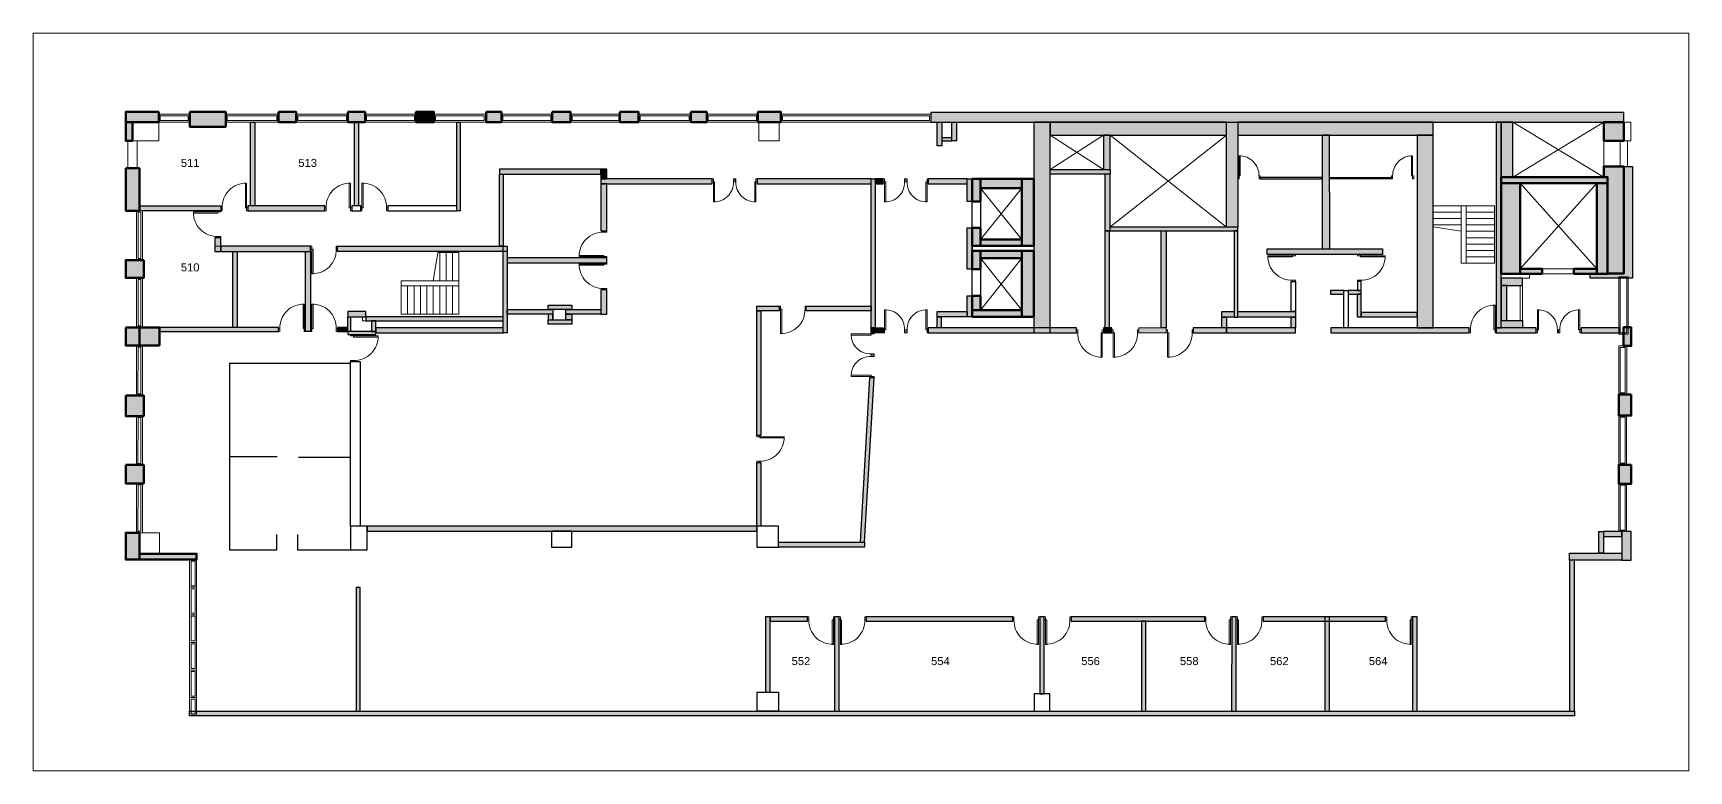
# Model space of a CAD drawing. Header units: millimetres. Extents: x 828494 to 5219521, y -272453 to 431064.
# Drawn here: x 2578504 to 2633695, y 48938 to 73535 of the extents above; entities that cross this region are included whole.
import ezdxf

# ---------------------------------------------------------------- set-up
doc = ezdxf.new("R2010")
doc.units = ezdxf.units.MM
doc.header["$LTSCALE"] = 5
doc.header["$MEASUREMENT"] = 0
doc.linetypes.add('1', pattern=[0])
for name, color, linetype, lineweight in [('Column-Mobius', 1, 'Continuous', 35), ('Elevation dark-Mobius', 40, 'Continuous', 18), ('Off-Mobius', 131, 'Continuous', 9), ('Sheet anno-Mobius', 7, '1', 13), ('Wall 150-Mobius', 50, 'Continuous', 30)]:
    doc.layers.add(name, color=color, linetype=linetype, lineweight=lineweight)
doc.styles.add('mobius1', font='arial.ttf')

# ---------------------------------------------------------------- blocks, each defined once
blk = doc.blocks.new('*U73')
for points in [[(-900, 100), (-858, 100), (-858, 0), (-900, 0)], [(0, 100), (-42, 100), (-42, 0), (0, 0)], [(-42, 0), (-42, -816), (-82, -816), (-82, 0)]]:
    blk.add_lwpolyline(points, close=True)
blk.add_arc((-65, -23), 793, 178.3123, 271.6877)
blk = doc.blocks.new('*U74')
for points in [[(0, 100), (42, 100), (42, 0), (0, 0)], [(900, 100), (858, 100), (858, 0), (900, 0)], [(42, 0), (42, -816), (82, -816), (82, 0)]]:
    blk.add_lwpolyline(points, close=True)
blk.add_arc((65, -23), 793, 268.3123, 1.6877)
blk = doc.blocks.new('*U77')
for points in [[(42, 0), (42, 816), (82, 816), (82, 0)], [(0, -100), (42, -100), (42, 0), (0, 0)], [(900, -100), (858, -100), (858, 0), (900, 0)]]:
    blk.add_lwpolyline(points, close=True)
blk.add_arc((65, 23), 793, 358.3123, 91.6877)
blk = doc.blocks.new('*U78')
for points in [[(-750, 100), (-708, 100), (-708, 0), (-750, 0)], [(0, 100), (-42, 100), (-42, 0), (0, 0)], [(-42, 0), (-42, -666), (-82, -666), (-82, 0)]]:
    blk.add_lwpolyline(points, close=True)
blk.add_arc((-61, -19), 647, 178.3123, 271.6877)
blk = doc.blocks.new('*U79')
for points in [[(-42, 0), (-42, 816), (-82, 816), (-82, 0)], [(-900, -100), (-858, -100), (-858, 0), (-900, 0)], [(0, -100), (-42, -100), (-42, 0), (0, 0)]]:
    blk.add_lwpolyline(points, close=True)
blk.add_arc((-65, 23), 793, 88.3123, 181.6877)
blk = doc.blocks.new('*U80')
for points in [[(42, 0), (42, 816), (82, 816), (82, 0)], [(0, -100), (42, -100), (42, 0), (0, 0)], [(900, -100), (858, -100), (858, 0), (900, 0)]]:
    blk.add_lwpolyline(points, close=True)
blk.add_arc((65, 23), 793, 358.3123, 91.6877)
blk = doc.blocks.new('*U81')
for points in [[(0, 100), (42, 100), (42, 0), (0, 0)], [(900, 100), (858, 100), (858, 0), (900, 0)], [(42, 0), (42, -816), (82, -816), (82, 0)]]:
    blk.add_lwpolyline(points, close=True)
blk.add_arc((65, -23), 793, 268.3123, 1.6877)
blk = doc.blocks.new('*U82')
for points in [[(-900, 100), (-858, 100), (-858, 0), (-900, 0)], [(0, 100), (-42, 100), (-42, 0), (0, 0)], [(-42, 0), (-42, -816), (-82, -816), (-82, 0)]]:
    blk.add_lwpolyline(points, close=True)
blk.add_arc((-65, -23), 793, 178.3123, 271.6877)
blk = doc.blocks.new('*U83')
for points in [[(-42, 0), (-42, 666), (-82, 666), (-82, 0)], [(-750, -100), (-708, -100), (-708, 0), (-750, 0)], [(0, -100), (-42, -100), (-42, 0), (0, 0)]]:
    blk.add_lwpolyline(points, close=True)
blk.add_arc((-61, 19), 647, 88.3123, 181.6877)
blk = doc.blocks.new('*U75')
for points in [[(-42, 0), (-42, 816), (-82, 816), (-82, 0)], [(-900, -100), (-858, -100), (-858, 0), (-900, 0)], [(0, -100), (-42, -100), (-42, 0), (0, 0)]]:
    blk.add_lwpolyline(points, close=True)
blk.add_arc((-65, 23), 793, 88.3123, 181.6877)
blk = doc.blocks.new('*U84')
for points in [[(-750, 100), (-708, 100), (-708, 0), (-750, 0)], [(0, 100), (-42, 100), (-42, 0), (0, 0)], [(-42, 0), (-42, -666), (-82, -666), (-82, 0)]]:
    blk.add_lwpolyline(points, close=True)
blk.add_arc((-61, -19), 647, 178.3123, 271.6877)

msp = doc.modelspace()

# ---------------------------------------------------------------- hatches: boundary and pattern name
at = {"layer": 'Sheet anno-Mobius', "true_color": 0x000000}
h = msp.add_hatch(color=18, dxfattribs=at)
h.dxf.hatch_style = 1
h.paths.add_polyline_path([(2582689.3, 70909.4), (2581592.1, 70909.4), (2581592.1, 70566.8), (2582689.3, 70566.8)])
h.paths.add_polyline_path([(2581821.3, 70566.8), (2581592.1, 70566.8), (2581592.1, 69944.7), (2581821.3, 69944.7)])
h.paths.add_polyline_path([(2583723.8, 70909.4), (2584927.5, 70909.4), (2584927.5, 70412.6), (2583723.8, 70412.6)])
h.paths.add_polyline_path([(2586681.7, 70909.4), (2587275, 70909.4), (2587275, 70566.8), (2586681.7, 70566.8)])
h.paths.add_polyline_path([(2588999.6, 70909.4), (2589567.4, 70909.4), (2589567.4, 70566.8), (2588999.6, 70566.8)])
h.paths.add_polyline_path([(2591263.7, 70909.4), (2591862, 70909.4), (2591862, 70566.8), (2591263.7, 70566.8)], flags=17)
h.paths.add_polyline_path([(2591263.7, 70909.4), (2591862, 70909.4), (2591862, 70566.8), (2591263.7, 70566.8)], flags=17)
h.paths.add_polyline_path([(2593601.6, 70909.4), (2594116.4, 70909.4), (2594116.4, 70566.8), (2593601.6, 70566.8)])
h.paths.add_polyline_path([(2595803.3, 70909.4), (2596417.6, 70909.4), (2596417.6, 70566.8), (2595803.3, 70566.8)])
h.paths.add_polyline_path([(2598064.4, 70909.4), (2598683.7, 70909.4), (2598683.7, 70566.8), (2598064.4, 70566.8)])
h.paths.add_polyline_path([(2600424.5, 70909.4), (2600959.6, 70909.4), (2600959.6, 70566.8), (2600424.5, 70566.8)])
h.paths.add_polyline_path([(2602661.8, 70909.4), (2603428.8, 70909.4), (2603428.8, 70566.8), (2602661.8, 70566.8)])
h.paths.add_polyline_path([(2610080, 68363), (2611463, 68363), (2611463, 68672.5), (2610080, 68672.5)])
h.paths.add_polyline_path([(2609802, 67917.5), (2610080, 67917.5), (2610080, 68672.5), (2609802, 68672.5)])
h.paths.add_polyline_path([(2611865.5, 68672.5), (2611463, 68672.5), (2611463, 66439.2), (2611865.5, 66439.2)])
h.paths.add_polyline_path([(2611463, 66439.2), (2610080, 66439.2), (2610080, 66656), (2611463, 66656)])
h.paths.add_polyline_path([(2609802, 66439.2), (2610080, 66439.2), (2610080, 67045.5), (2609802, 67045.5)])
h.paths.add_polyline_path([(2610080, 66036), (2611463, 66036), (2611463, 66273.2), (2610080, 66273.2)])
h.paths.add_polyline_path([(2609802, 65667), (2610080, 65667), (2610080, 66273.2), (2609802, 66273.2)])
h.paths.add_polyline_path([(2611865.5, 66273.2), (2611463, 66273.2), (2611463, 64076), (2611865.5, 64076)])
h.paths.add_polyline_path([(2611463, 64076), (2609802, 64076), (2609802, 64292.8), (2611463, 64292.8)])
h.paths.add_polyline_path([(2609802, 64292.8), (2610080, 64292.8), (2610080, 64780), (2609802, 64780)])
h.paths.add_polyline_path([(2630982.5, 68734.5), (2627439.5, 68734.5), (2627439.5, 68535.5), (2630982.5, 68535.5)])
h.paths.add_polyline_path([(2628076, 68535.5), (2627439.5, 68535.5), (2627439.5, 65514.5), (2628076, 65514.5)])
h.paths.add_polyline_path([(2630982.5, 68535.5), (2630626, 68535.5), (2630626, 65514.5), (2630982.5, 65514.5)])
h.paths.add_polyline_path([(2628809, 65514.5), (2628076, 65514.5), (2628076, 65680), (2628809, 65680)])
h.paths.add_polyline_path([(2630626, 65514.5), (2629856.8, 65514.5), (2629856.8, 65680), (2630626, 65680)])
h.paths.add_polyline_path([(2631527.1, 70566.8), (2630858, 70566.8), (2630858, 69948.5), (2631527.1, 69948.5)])
h.paths.add_polyline_path([(2631775.5, 63727.5), (2631521, 63727.5), (2631521, 63108.5), (2631775.5, 63108.5)])
h.paths.add_polyline_path([(2631775.5, 61489), (2631357.5, 61489), (2631357.5, 60784.5), (2631775.5, 60784.5)])
h.paths.add_polyline_path([(2631775.5, 59146.5), (2631357.5, 59146.5), (2631357.5, 58509.5), (2631775.5, 58509.5)])
edge = h.paths.add_edge_path()
edge.add_line((2631410, 69092.5), (2630858, 69092.5))
edge.add_line((2630858, 69092.5), (2630858, 68734.5))
edge.add_line((2630858, 68734.5), (2630982.5, 68734.5))
edge.add_line((2630982.5, 68734.5), (2630982.5, 65525))
edge.add_line((2630982.5, 65525), (2631528, 65525))
edge.add_line((2631528, 65525), (2631528, 69092.5))
edge.add_line((2631528, 69092.5), (2630866.5, 69092.5))
h = msp.add_hatch(color=18, dxfattribs=at)
h.dxf.hatch_style = 1
h.paths.add_polyline_path([(2585893, 70566.8), (2585754.5, 70566.8), (2585754.5, 67772), (2585893, 67772)])
h.paths.add_polyline_path([(2584762.5, 67713.5), (2584762.5, 67772), (2582046.3, 67772), (2582046.3, 67613.5), (2582146, 67613.5), (2584762.5, 67613.5)])
h.paths.add_polyline_path([(2588225.6, 67772), (2585662.5, 67772), (2585662.5, 67613.5), (2588225.6, 67613.5)])
h.paths.add_polyline_path([(2589352.8, 70566.8), (2589214.3, 70566.8), (2589214.3, 67772), (2589352.8, 67772)])
h.paths.add_polyline_path([(2592736, 70566.8), (2592631, 70566.8), (2592631, 67613.5), (2592736, 67613.5)])
h.paths.add_polyline_path([(2608431, 70566.8), (2631527.1, 70566.8), (2631527.1, 70889.4), (2608431, 70889.4)])
h.paths.add_polyline_path([(2608789, 69779.5), (2608635.5, 69779.5), (2608635.5, 70566.8), (2608789, 70566.8)])
h.paths.add_polyline_path([(2609286, 69939), (2609132.5, 69939), (2609132.5, 70566.8), (2609286, 70566.8)])
h.paths.add_polyline_path([(2608789, 69939), (2609132.5, 69939), (2609132.5, 70043.5), (2608789, 70043.5)])
h.paths.add_polyline_path([(2609802, 67917.5), (2610080, 67917.5), (2610080, 68672.5), (2609802, 68672.5)])
h.paths.add_polyline_path([(2609636, 68672.5), (2609802, 68672.5), (2609802, 67917.5), (2609636, 67917.5)])
h.paths.add_polyline_path([(2608343.5, 68510), (2609636, 68510), (2609636, 68672.5), (2608343.5, 68672.5)])
h.paths.add_polyline_path([(2609636, 67045.5), (2609802, 67045.5), (2609802, 65667), (2609636, 65667)])
h.paths.add_polyline_path([(2608635.5, 64254.5), (2609636, 64254.5), (2609636, 64076), (2608635.5, 64076)])
h.paths.add_polyline_path([(2609636, 64780), (2609802, 64780), (2609802, 64076), (2609636, 64076)])
h.paths.add_polyline_path([(2608343.5, 63547), (2613281.5, 63547), (2613281.5, 63710), (2608343.5, 63710)])
h.paths.add_polyline_path([(2608635.5, 64076), (2608774, 64076), (2608774, 63710), (2608635.5, 63710)])
h.paths.add_polyline_path([(2606575, 63710), (2606436.5, 63710), (2606436.5, 68672.5), (2606575, 68672.5)])
h.paths.add_polyline_path([(2588652, 66430.5), (2594308.5, 66430.5), (2594308.5, 66258.6), (2588652, 66258.6)])
h.paths.add_polyline_path([(2594308.5, 63547), (2594167.5, 63547), (2594167.5, 66258.6), (2594308.5, 66258.6)])
h.paths.add_polyline_path([(2589592, 63942), (2594167.5, 63942), (2594167.5, 64075.5), (2589592, 64075.5)])
h.paths.add_polyline_path([(2589922.5, 63942), (2589785, 63942), (2589785, 63583), (2589922.5, 63583)])
h.paths.add_polyline_path([(2589592, 64252), (2588993.5, 64252), (2588993.5, 64075.5), (2589592, 64075.5)])
h.paths.add_polyline_path([(2588993.5, 64075.5), (2589086.5, 64075.5), (2589086.5, 63583), (2588993.5, 63583)])
h.paths.add_polyline_path([(2588993.5, 63481.5), (2589922.5, 63481.5), (2589922.5, 63583), (2588993.5, 63583)])
h = msp.add_hatch(color=18, dxfattribs=at)
h.dxf.hatch_style = 1
h.paths.add_polyline_path([(2591263.7, 70909.4), (2591862, 70909.4), (2591862, 70566.8), (2591263.7, 70566.8)])
h = msp.add_hatch(color=18, dxfattribs=at)
h.dxf.hatch_style = 1
h.paths.add_polyline_path([(2612409.5, 70566.8), (2611865.5, 70566.8), (2611865.5, 63547), (2612409.5, 63547)])
h = msp.add_hatch(color=18, dxfattribs=at)
h.dxf.hatch_style = 1
h.paths.add_polyline_path([(2614384.5, 66941), (2614232, 66941), (2614232, 63710), (2614384.5, 63710)])
h.paths.add_polyline_path([(2614232, 66941), (2614405, 66941), (2614405, 68833), (2614232, 68833)])
h.paths.add_polyline_path([(2612409.5, 68987.5), (2614405, 68987.5), (2614405, 68833), (2612409.5, 68833)])
h.paths.add_polyline_path([(2614181.5, 68987.5), (2614405, 68987.5), (2614405, 70136.5), (2614181.5, 70136.5)])
h.paths.add_polyline_path([(2616277, 63710), (2616099.5, 63710), (2616099.5, 66941), (2616277, 66941)])
h.paths.add_polyline_path([(2615363, 63547), (2616277, 63547), (2616277, 63710), (2615363, 63710)])
h.paths.add_polyline_path([(2617177, 63547), (2618283, 63547), (2618283, 63710), (2617177, 63710)])
h.paths.add_polyline_path([(2618283, 63547), (2620579.5, 63547), (2620579.5, 63710), (2618283, 63710)])
h.paths.add_polyline_path([(2618658, 64257), (2620579.5, 64257), (2620579.5, 64068), (2618658, 64068)])
h.paths.add_polyline_path([(2618283, 63710), (2618123.5, 63710), (2618123.5, 64068), (2618283, 64068)])
h.paths.add_polyline_path([(2618123.5, 64257), (2618540.5, 64257), (2618540.5, 64068), (2618123.5, 64068)])
h.paths.add_polyline_path([(2618658, 66941), (2618540.5, 66941), (2618540.5, 64068), (2618658, 64068)])
h.paths.add_polyline_path([(2620579.5, 63710), (2620437.5, 63710), (2620437.5, 64068), (2620579.5, 64068)])
h.paths.add_polyline_path([(2621753, 64836), (2622189.5, 64836), (2622189.5, 64956), (2621753, 64956)])
h.paths.add_polyline_path([(2622338, 64836), (2622774.5, 64836), (2622774.5, 64956), (2622338, 64956)])
h.paths.add_polyline_path([(2622774.5, 64077.5), (2624635, 64077.5), (2624635, 64223), (2622774.5, 64223)])
h.paths.add_polyline_path([(2622643, 64077.5), (2622774.5, 64077.5), (2622774.5, 64836), (2622643, 64836)])
h.paths.add_polyline_path([(2621761, 63547), (2626375.5, 63547), (2626375.5, 63710), (2621761, 63710)])
h.paths.add_polyline_path([(2630102.5, 63547), (2631408, 63547), (2631408, 63710), (2630102.5, 63710)])
h.paths.add_polyline_path([(2631528, 69092.5), (2631817, 69092.5), (2631817, 65363.5), (2630407, 65363.5), (2630407, 65514.5), (2631528, 65525)])
h.paths.add_polyline_path([(2621474.5, 66342), (2621726, 66342), (2621719.2, 70136.5), (2621467.8, 70136.5)])
h.paths.add_polyline_path([(2619640, 66342), (2623487.5, 66342), (2623487.5, 66153), (2619640, 66153)])
h.paths.add_polyline_path([(2618658, 70136.5), (2625167, 70136.5), (2625167, 70566.8), (2618658, 70566.8)])
h.paths.add_polyline_path([(2625167, 70136.5), (2624635, 70136.5), (2624635, 63710), (2625167, 63710)])
h.paths.add_polyline_path([(2627828.5, 70566.8), (2627439.5, 70566.8), (2627439.5, 68734.5), (2627828.5, 68734.5)])
h.paths.add_polyline_path([(2627630.5, 65117), (2627439.5, 65117), (2627439.5, 63958), (2627630.5, 63958)])
h.paths.add_polyline_path([(2628145, 65367.5), (2627439.5, 65367.5), (2627439.5, 65117), (2628145, 65117)])
h.paths.add_polyline_path([(2627275.5, 63710), (2627439.5, 63710), (2627439.5, 70566.8), (2627275.5, 70566.8)])
h.paths.add_polyline_path([(2628145, 63710), (2627439.5, 63710), (2627439.5, 63958), (2628145, 63958)])
h.paths.add_polyline_path([(2627275.5, 63547), (2628602.5, 63547), (2628602.5, 63710), (2627275.5, 63710)])
h.paths.add_polyline_path([(2618658, 67065.5), (2618280.5, 67065.5), (2618280.5, 70566.8), (2618658, 70566.8)])
h.paths.add_polyline_path([(2614396.5, 66941), (2618658, 66941), (2618658, 67065.5), (2614396.5, 67065.5)])
h.paths.add_polyline_path([(2612409.5, 70136.5), (2618280.5, 70136.5), (2618280.5, 70566.8), (2612409.5, 70566.8)])
h = msp.add_hatch(color=18, dxfattribs=at)
h.dxf.hatch_style = 1
h.paths.add_polyline_path([(2581592.1, 69027.3), (2582046.3, 69027.3), (2582046.3, 67613.5), (2581592.1, 67613.5)])
h.paths.add_polyline_path([(2582190.8, 65969.2), (2581592.1, 65969.2), (2581592.1, 65370.7), (2582190.8, 65370.7)])
h.paths.add_polyline_path([(2581592.1, 63721.6), (2582046.3, 63721.6), (2582046.3, 63118.2), (2581592.1, 63118.2)])
h.paths.add_polyline_path([(2582719, 63118.2), (2582046.3, 63118.2), (2582046.3, 63721.6), (2582719, 63721.6)])
h.paths.add_polyline_path([(2581592.1, 61457.7), (2582190.8, 61457.7), (2582190.8, 60769.6), (2581592.1, 60769.6)])
h.paths.add_polyline_path([(2581592.1, 59139.4), (2582190.8, 59139.4), (2582190.8, 58523.4), (2581592.1, 58523.4)])
h.paths.add_polyline_path([(2582046.3, 56877.2), (2581592.1, 56877.2), (2581592.1, 55983.5), (2582046.3, 55983.5)])
h.paths.add_polyline_path([(2582046.3, 55983.5), (2583950.9, 55983.5), (2583950.9, 56179.7), (2582046.3, 56179.7)])
h = msp.add_hatch(color=18, dxfattribs=at)
h.dxf.hatch_style = 1
h.paths.add_polyline_path([(2597423.5, 69000), (2594054.5, 69000), (2594054.5, 68837.5), (2597423.5, 68837.5)])
h = msp.add_hatch(color=18, dxfattribs=at)
h.dxf.hatch_style = 1
h.paths.add_polyline_path([(2597423.5, 68672.5), (2597623, 68672.5), (2597623, 69000), (2597423.5, 69000)])
h = msp.add_hatch(color=18, dxfattribs=at)
h.dxf.hatch_style = 1
h.paths.add_polyline_path([(2631528, 69092.5), (2630858, 69092.5), (2630858, 68734.5), (2630982.5, 68734.5), (2630982.5, 65525), (2631528, 65525)])
h = msp.add_hatch(color=18, dxfattribs=at)
h.dxf.hatch_style = 1
h.paths.add_polyline_path([(2594054.5, 68837.5), (2594167.5, 68837.5), (2594167.5, 66430.5), (2594054.5, 66430.5)])
h = msp.add_hatch(color=18, dxfattribs=at)
h.dxf.hatch_style = 1
h.paths.add_polyline_path([(2597423.2, 66941.5), (2597622.8, 66941.5), (2597623, 68510), (2597423.5, 68510)])
h = msp.add_hatch(color=18, dxfattribs=at)
h.dxf.hatch_style = 1
h.paths.add_polyline_path([(2597423.5, 68510), (2601138.5, 68510), (2601138.5, 68672.5), (2597423.5, 68672.5)])
h = msp.add_hatch(color=18, dxfattribs=at)
h.dxf.hatch_style = 1
h.paths.add_polyline_path([(2602638.5, 68510), (2606436.5, 68510), (2606436.5, 68672.5), (2602638.5, 68672.5)])
h = msp.add_hatch(color=18, dxfattribs=at)
h.dxf.hatch_style = 1
h.paths.add_polyline_path([(2606843.5, 68672.5), (2606575, 68672.5), (2606575, 68510), (2606843.5, 68510)])
h = msp.add_hatch(color=18, dxfattribs=at)
h.dxf.hatch_style = 1
h.paths.add_polyline_path([(2586684.9, 63721.6), (2582719, 63721.6), (2582719, 63584.5), (2586684.9, 63584.5)])
h.paths.add_polyline_path([(2585156, 66258.6), (2585306.5, 66258.6), (2585306.5, 63721.6), (2585156, 63721.6)])
h.paths.add_polyline_path([(2587585, 66258.6), (2587752, 66258.6), (2587752, 63584.5), (2587585, 63584.5)])
h = msp.add_hatch(color=18, dxfattribs=at)
h.dxf.hatch_style = 1
h.paths.add_polyline_path([(2587752, 66430.5), (2584762.5, 66430.5), (2584762.5, 66258.6), (2587752, 66258.6)])
h.paths.add_polyline_path([(2584762.5, 66713.5), (2584566.5, 66713.5), (2584566.5, 66258.6), (2584762.5, 66258.6)])
h = msp.add_hatch(color=18, dxfattribs=at)
h.dxf.hatch_style = 1
h.paths.add_polyline_path([(2597623, 66041.5), (2594308.5, 66041.5), (2594308.5, 65879), (2597623, 65879)])
h = msp.add_hatch(color=18, dxfattribs=at)
h.dxf.hatch_style = 1
h.paths.add_polyline_path([(2597423.3, 64166.5), (2596262.5, 64166.5), (2596262.5, 64323), (2597423.3, 64323)])
h.paths.add_polyline_path([(2597423.2, 64166.5), (2597622.8, 64166.5), (2597623, 64979), (2597423.5, 64979)])
h.paths.add_polyline_path([(2596262.5, 64166.5), (2596461, 64166.5), (2596461, 63973.6), (2596262.5, 63973.6)])
h.paths.add_polyline_path([(2595673, 63973.6), (2595827.5, 63973.6), (2595827.5, 64166.5), (2595673, 64166.5)])
h.paths.add_polyline_path([(2596461, 63828.6), (2595673, 63828.6), (2595673, 63973.6), (2596461, 63973.6)])
h.paths.add_polyline_path([(2596461, 64323), (2595673, 64323), (2595673, 64468), (2596461, 64468)])
h.paths.add_polyline_path([(2595827.5, 64166.5), (2594308.5, 64166.5), (2594308.5, 64323), (2595827.5, 64323)])
h = msp.add_hatch(color=18, dxfattribs=at)
h.dxf.hatch_style = 1
h.paths.add_polyline_path([(2602762.5, 60122.5), (2602624, 60122.5), (2602624, 64271), (2602762.5, 64271)])
h.paths.add_polyline_path([(2602762.5, 57094.5), (2602624, 57094.5), (2602624, 59222.5), (2602762.5, 59222.5)])
h.paths.add_polyline_path([(2602624, 57094.5), (2589637.5, 57094.5), (2589637.5, 56934), (2602624, 56934)])
h = msp.add_hatch(color=18, dxfattribs=at)
h.dxf.hatch_style = 1
h.paths.add_polyline_path([(2602624, 64434), (2603375.5, 64434), (2603375.5, 64271), (2602624, 64271)])
h = msp.add_hatch(color=18, dxfattribs=at)
h.dxf.hatch_style = 1
h.paths.add_polyline_path([(2604275.5, 64434), (2606436.5, 64434), (2606436.5, 64271), (2604275.5, 64271)])
h = msp.add_hatch(color=18, dxfattribs=at)
h.dxf.hatch_style = 1
h.paths.add_polyline_path([(2588652.1, 63584.5), (2588993.5, 63584.5), (2588993.5, 63721.6), (2588652.1, 63721.6)])
h = msp.add_hatch(color=18, dxfattribs=at)
h.dxf.hatch_style = 1
h.paths.add_polyline_path([(2589922.5, 63547), (2594167.5, 63547), (2594167.5, 63710), (2589922.5, 63710)])
h = msp.add_hatch(color=18, dxfattribs=at)
h.dxf.hatch_style = 1
h.paths.add_polyline_path([(2606436.5, 63710), (2606843.5, 63710), (2606843.5, 63547), (2606436.5, 63547)])
h = msp.add_hatch(color=18, dxfattribs=at)
h.dxf.hatch_style = 1
h.paths.add_polyline_path([(2614181.5, 63547), (2614463, 63547), (2614463, 63710), (2614181.5, 63710)])
h = msp.add_hatch(color=18, dxfattribs=at)
h.dxf.hatch_style = 1
h.paths.add_polyline_path([(2606536.5, 62047), (2606386.2, 62047), (2606067.8, 56572.7), (2606217.5, 56564)])
h.paths.add_polyline_path([(2603348, 56564), (2606217.5, 56564), (2606217.5, 56401), (2603348, 56401)])
h = msp.add_hatch(color=18, dxfattribs=at)
h.dxf.hatch_style = 1
h.paths.add_polyline_path([(2629882, 55963), (2629719.5, 55963), (2629719.5, 50933), (2629882, 50933)])
h.paths.add_polyline_path([(2631465.5, 55963), (2629719.5, 55963), (2629719.5, 56201), (2631465.5, 56201)])
h.paths.add_polyline_path([(2631775.5, 56915.5), (2631465.5, 56915.5), (2631465.5, 55963), (2631775.5, 55963)])
h.paths.add_polyline_path([(2630695, 56915.5), (2630850, 56915.5), (2630850, 56201), (2630695, 56201)])
h.paths.add_polyline_path([(2631465.5, 56915.5), (2630850, 56915.5), (2630850, 56754), (2631465.5, 56754)])
h = msp.add_hatch(color=18, dxfattribs=at)
h.dxf.hatch_style = 1
h.paths.add_polyline_path([(2624635, 54073), (2624485, 54073), (2624483, 50933), (2624633, 50933)])
h.paths.add_polyline_path([(2621715.5, 54073), (2621565.5, 54073), (2621563.5, 50933), (2621713.5, 50933)])
h.paths.add_polyline_path([(2618605, 54073), (2618455, 54073), (2618453, 50933), (2618603, 50933)])
h.paths.add_polyline_path([(2612207, 54073), (2612057, 54073), (2612055, 51511), (2612205, 51511)])
h.paths.add_polyline_path([(2611156.9, 54073), (2606270.1, 54073), (2606270.1, 53927.5), (2611156.9, 53927.5)])
h.paths.add_polyline_path([(2605370.1, 54073), (2605220.1, 54073), (2605218.1, 50933), (2605368.1, 50933)])
h.paths.add_polyline_path([(2603069.5, 54073), (2602919.5, 54073), (2602917.5, 51557.5), (2603067.5, 51557.5)])
h.paths.add_polyline_path([(2604320, 54073), (2603069.5, 54073), (2603069.5, 53927.5), (2604320, 53927.5)])
h.paths.add_polyline_path([(2629882, 50774.8), (2583721.5, 50774.8), (2583721.5, 50933), (2629882, 50933)])
h.paths.add_polyline_path([(2589406, 55053), (2589271.5, 55053), (2589271.5, 50933), (2589406, 50933)])
h.paths.add_polyline_path([(2617555, 54073), (2613107.1, 54073), (2613107.1, 53927.5), (2617555, 53927.5)])
h = msp.add_hatch(color=18, dxfattribs=at)
h.dxf.hatch_style = 1
h.paths.add_polyline_path([(2615596.9, 53927.5), (2615446.9, 53927.5), (2615444.9, 50933), (2615594.9, 50933)])
h = msp.add_hatch(color=18, dxfattribs=at)
h.dxf.hatch_style = 1
h.paths.add_polyline_path([(2623585, 54073), (2619505, 54073), (2619505, 53927.5), (2623585, 53927.5)])

# ---------------------------------------------------------------- linework, layer by layer
at = {"color": 240, "lineweight": 50, "true_color": 0xed1f24}
for points in [[(2591263.7, 70909.4), (2591862, 70909.4), (2591862, 70566.8), (2591263.7, 70566.8)], [(2598064.4, 70909.4), (2598683.7, 70909.4), (2598683.7, 70566.8), (2598064.4, 70566.8)], [(2600424.5, 70909.4), (2600959.6, 70909.4), (2600959.6, 70566.8), (2600424.5, 70566.8)]]:
    msp.add_lwpolyline(points, close=True, dxfattribs=at)
at = {"layer": 'Column-Mobius', "color": 18, "lineweight": 50, "true_color": 0x000000}
for points in [[(2582689.3, 70909.4), (2581592.1, 70909.4), (2581592.1, 70566.8), (2582689.3, 70566.8)], [(2583723.8, 70909.4), (2584927.5, 70909.4), (2584927.5, 70412.6), (2583723.8, 70412.6)], [(2586681.7, 70909.4), (2587275, 70909.4), (2587275, 70566.8), (2586681.7, 70566.8)], [(2588999.6, 70909.4), (2589567.4, 70909.4), (2589567.4, 70566.8), (2588999.6, 70566.8)], [(2588999.6, 70909.4), (2589567.4, 70909.4), (2589567.4, 70566.8), (2588999.6, 70566.8)], [(2591263.7, 70909.4), (2591862, 70909.4), (2591862, 70566.8), (2591263.7, 70566.8)], [(2593601.6, 70909.4), (2594116.4, 70909.4), (2594116.4, 70566.8), (2593601.6, 70566.8)], [(2595803.3, 70909.4), (2596417.6, 70909.4), (2596417.6, 70566.8), (2595803.3, 70566.8)], [(2595803.3, 70909.4), (2596417.6, 70909.4), (2596417.6, 70566.8), (2595803.3, 70566.8)], [(2598064.4, 70909.4), (2598683.7, 70909.4), (2598683.7, 70566.8), (2598064.4, 70566.8)], [(2600424.5, 70909.4), (2600959.6, 70909.4), (2600959.6, 70566.8), (2600424.5, 70566.8)], [(2602661.8, 70909.4), (2603428.8, 70909.4), (2603428.8, 70566.8), (2602661.8, 70566.8)], [(2602661.8, 70909.4), (2603428.8, 70909.4), (2603428.8, 70566.8), (2602661.8, 70566.8)], [(2581821.3, 70566.8), (2581592.1, 70566.8), (2581592.1, 69944.7), (2581821.3, 69944.7)], [(2631527.1, 70566.8), (2630858, 70566.8), (2630858, 69948.5), (2631527.1, 69948.5)], [(2581592.1, 69027.3), (2582046.3, 69027.3), (2582046.3, 67613.5), (2581592.1, 67613.5)], [(2609802, 67917.5), (2610080, 67917.5), (2610080, 68672.5), (2609802, 68672.5)], [(2610080, 68363), (2611463, 68363), (2611463, 68672.5), (2610080, 68672.5)], [(2611865.5, 68672.5), (2611463, 68672.5), (2611463, 66439.2), (2611865.5, 66439.2)], [(2630982.5, 68734.5), (2627439.5, 68734.5), (2627439.5, 68535.5), (2630982.5, 68535.5)], [(2628076, 68535.5), (2627439.5, 68535.5), (2627439.5, 65514.5), (2628076, 65514.5)], [(2630982.5, 68535.5), (2630626, 68535.5), (2630626, 65514.5), (2630982.5, 65514.5)], [(2609802, 66439.2), (2610080, 66439.2), (2610080, 67045.5), (2609802, 67045.5)], [(2609802, 65667), (2610080, 65667), (2610080, 66273.2), (2609802, 66273.2)], [(2611463, 66439.2), (2610080, 66439.2), (2610080, 66656), (2611463, 66656)], [(2610080, 66036), (2611463, 66036), (2611463, 66273.2), (2610080, 66273.2)], [(2611865.5, 66273.2), (2611463, 66273.2), (2611463, 64076), (2611865.5, 64076)], [(2582190.8, 65969.2), (2581592.1, 65969.2), (2581592.1, 65370.7), (2582190.8, 65370.7)], [(2628809, 65514.5), (2628076, 65514.5), (2628076, 65680), (2628809, 65680)], [(2630626, 65514.5), (2629856.8, 65514.5), (2629856.8, 65680), (2630626, 65680)], [(2609802, 64292.8), (2610080, 64292.8), (2610080, 64780), (2609802, 64780)], [(2611463, 64076), (2609802, 64076), (2609802, 64292.8), (2611463, 64292.8)], [(2581592.1, 63721.6), (2582046.3, 63721.6), (2582046.3, 63118.2), (2581592.1, 63118.2)], [(2582719, 63118.2), (2582046.3, 63118.2), (2582046.3, 63721.6), (2582719, 63721.6)], [(2631775.5, 63727.5), (2631521, 63727.5), (2631521, 63108.5), (2631775.5, 63108.5)], [(2581592.1, 61457.7), (2582190.8, 61457.7), (2582190.8, 60769.6), (2581592.1, 60769.6)], [(2631775.5, 61489), (2631357.5, 61489), (2631357.5, 60784.5), (2631775.5, 60784.5)], [(2581592.1, 59139.4), (2582190.8, 59139.4), (2582190.8, 58523.4), (2581592.1, 58523.4)], [(2631775.5, 59146.5), (2631357.5, 59146.5), (2631357.5, 58509.5), (2631775.5, 58509.5)], [(2582046.3, 56877.2), (2581592.1, 56877.2), (2581592.1, 55983.5), (2582046.3, 55983.5)], [(2582046.3, 55983.5), (2583950.9, 55983.5), (2583950.9, 56179.7), (2582046.3, 56179.7)]]:
    msp.add_lwpolyline(points, close=True, dxfattribs=at)
msp.add_lwpolyline([(2631410, 69092.5), (2630858, 69092.5), (2630858, 68734.5), (2630982.5, 68734.5), (2630982.5, 65525), (2631528, 65525), (2631528, 69092.5), (2630866.5, 69092.5)], dxfattribs=at)
at = {"layer": 'Elevation dark-Mobius'}
for p, q in [((2581592.1, 70909.4), (2582689.3, 70909.4)), ((2603428.8, 70909.4), (2602661.8, 70909.4)), ((2612409.5, 70136.5), (2614181.5, 68987.5)), ((2614181.5, 70136.5), (2612409.5, 68987.5)), ((2614396.5, 67065.5), (2618280.5, 70136.5)), ((2614405, 70136.5), (2618280.5, 67065.5)), ((2627828.5, 70566.8), (2630858, 68734.5)), ((2630858, 70566.8), (2627828.5, 68734.5)), ((2630858, 69948.5), (2630858, 69092.5)), ((2628076, 68535.5), (2630626, 65680)), ((2628076, 65680), (2630626, 68535.5)), ((2610080, 66656), (2611463, 68363)), ((2610080, 68363), (2611463, 66656)), ((2610080, 66036), (2611463, 64292.8)), ((2610080, 64292.8), (2611463, 66036))]:
    msp.add_line(p, q, dxfattribs=at)
for points in [[(2578504, 73535), (2633695, 73535), (2633695, 48938), (2578504, 48938)], [(2582689.3, 70828.3), (2583723.8, 70828.3), (2583723.8, 70566.8), (2582689.3, 70566.8)], [(2582739.3, 70778.3), (2583673.8, 70778.3), (2583673.8, 70616.8), (2582739.3, 70616.8)], [(2584927.5, 70828.3), (2586681.7, 70828.3), (2586681.7, 70566.8), (2584927.5, 70566.8)], [(2584977.5, 70778.3), (2586631.7, 70778.3), (2586631.7, 70616.8), (2584977.5, 70616.8)], [(2587275, 70828.3), (2588999.6, 70828.3), (2588999.6, 70566.8), (2587275, 70566.8)], [(2587325, 70778.3), (2588949.6, 70778.3), (2588949.6, 70616.8), (2587325, 70616.8)], [(2589567.4, 70828.3), (2591263.7, 70828.3), (2591263.7, 70566.8), (2589567.4, 70566.8)], [(2589617.4, 70778.3), (2591218, 70778.3), (2591218, 70616.8), (2589617.4, 70616.8)], [(2591862, 70828.3), (2593601.6, 70828.3), (2593601.6, 70566.8), (2591862, 70566.8)], [(2591912, 70778.3), (2593536.6, 70778.3), (2593536.6, 70616.8), (2591912, 70616.8)], [(2594116.4, 70828.3), (2595803.3, 70828.3), (2595803.3, 70566.8), (2594116.4, 70566.8)], [(2594166.4, 70778.3), (2595759, 70778.3), (2595759, 70616.8), (2594166.4, 70616.8)], [(2596417.6, 70828.3), (2598064.4, 70828.3), (2598064.4, 70566.8), (2596417.6, 70566.8)], [(2596467.6, 70778.3), (2598031, 70778.3), (2598031, 70616.8), (2596467.6, 70616.8)], [(2598683.7, 70566.8), (2600424.5, 70566.8), (2600424.5, 70828.3), (2598683.7, 70828.3)], [(2598733.7, 70616.8), (2600374.5, 70616.8), (2600374.5, 70778.3), (2598733.7, 70778.3)], [(2600959.6, 70566.8), (2602661.8, 70566.8), (2602661.8, 70828.3), (2600959.6, 70828.3)], [(2601009.6, 70616.8), (2602611.8, 70616.8), (2602611.8, 70778.3), (2601009.6, 70778.3)], [(2603428.8, 70566.8), (2608431, 70566.8), (2608431, 70828.3), (2603428.8, 70828.3)], [(2603478.8, 70616.8), (2608381, 70616.8), (2608381, 70778.3), (2603478.8, 70778.3)], [(2582689.3, 69944.7), (2581821.3, 69944.7), (2581821.3, 70566.8), (2582689.3, 70566.8)], [(2603368, 69944.7), (2602692.5, 69944.7), (2602692.5, 70566.8), (2603368, 70566.8)], [(2631527.1, 70566.8), (2631762, 70566.8), (2631762, 69948.5), (2631527.1, 69948.5)], [(2581664, 69944.7), (2581975.5, 69944.7), (2581975.5, 69027.3), (2581664, 69027.3)], [(2631644.5, 69948.5), (2631410, 69948.5), (2631410, 69092.5), (2631644.5, 69092.5)], [(2582146, 67613.5), (2581951, 67613.5), (2581951, 65969.2), (2582146, 65969.2)], [(2582096, 67563.5), (2582001, 67563.5), (2582001, 66019.2), (2582096, 66019.2)], [(2626108.5, 67782), (2626108.5, 67568.5), (2625162, 67568.5), (2625162, 67782)], [(2626108.5, 67568.5), (2626108.5, 67355), (2625162, 67355), (2625162, 67568.5)], [(2626108.5, 67355), (2626108.5, 67141.5), (2625162, 67141.5), (2625162, 67355)], [(2626273.5, 67782), (2626273.5, 65860.5), (2626108.5, 65860.5), (2626108.5, 67782)], [(2626273.5, 67782), (2626273.5, 67568.5), (2627220, 67568.5), (2627220, 67782)], [(2626273.5, 67568.5), (2626273.5, 67355), (2627220, 67355), (2627220, 67568.5)], [(2626273.5, 67355), (2626273.5, 67141.5), (2627220, 67141.5), (2627220, 67355)], [(2626108.5, 67141.5), (2626108.5, 66928), (2625162, 67079.2), (2625162, 67141.5)], [(2626273.5, 67141.5), (2626273.5, 66928), (2627220, 66928), (2627220, 67141.5)], [(2626273.5, 66928), (2626273.5, 66714.5), (2627220, 66714.5), (2627220, 66928)], [(2584566.5, 66258.6), (2587752, 66258.6), (2587752, 66430.5), (2584566.5, 66430.5)], [(2626273.5, 66714.5), (2626273.5, 66501), (2627220, 66501), (2627220, 66714.5)], [(2626273.5, 66501), (2626273.5, 66287.5), (2627220, 66287.5), (2627220, 66501)], [(2626273.5, 66287.5), (2626273.5, 66074), (2627220, 66074), (2627220, 66287.5)], [(2592055.8, 65278), (2591842.2, 65278), (2591993.5, 66224.5), (2592055.8, 66224.5)], [(2592269.2, 65278), (2592055.8, 65278), (2592055.8, 66224.5), (2592269.2, 66224.5)], [(2592482.8, 65278), (2592269.2, 65278), (2592269.2, 66224.5), (2592482.8, 66224.5)], [(2592696.2, 65278), (2592482.8, 65278), (2592482.8, 66224.5), (2592696.2, 66224.5)], [(2626273.5, 66074), (2626273.5, 65860.5), (2627220, 65860.5), (2627220, 66074)], [(2628809, 65680), (2629856.8, 65680), (2629856.8, 65514.5), (2628809, 65514.5)], [(2582146, 65370.7), (2581951, 65370.7), (2581951, 63726.4), (2582146, 63726.4)], [(2582096, 65320.7), (2582001, 65320.7), (2582001, 63776.4), (2582096, 63776.4)], [(2592696.2, 65113), (2590774.8, 65113), (2590774.8, 65278), (2592696.2, 65278)], [(2628381.5, 65514.5), (2627439.5, 65514.5), (2627439.5, 65367.5), (2628381.5, 65367.5)], [(2631672, 65413.5), (2631358, 65413.5), (2631358, 63497), (2631672, 63497)], [(2631622, 65363.5), (2631408, 65363.5), (2631408, 63547), (2631622, 63547)], [(2590988.2, 65113), (2590774.8, 65113), (2590774.8, 64166.5), (2590988.2, 64166.5)], [(2591201.8, 65113), (2590988.2, 65113), (2590988.2, 64166.5), (2591201.8, 64166.5)], [(2591415.2, 65113), (2591201.8, 65113), (2591201.8, 64166.5), (2591415.2, 64166.5)], [(2591628.8, 65113), (2591415.2, 65113), (2591415.2, 64166.5), (2591628.8, 64166.5)], [(2591842.2, 65113), (2591628.8, 65113), (2591628.8, 64166.5), (2591842.2, 64166.5)], [(2592055.8, 65113), (2591842.2, 65113), (2591842.2, 64166.5), (2592055.8, 64166.5)], [(2592269.2, 65113), (2592055.8, 65113), (2592055.8, 64166.5), (2592269.2, 64166.5)], [(2592482.8, 65113), (2592269.2, 65113), (2592269.2, 64166.5), (2592482.8, 64166.5)], [(2592696.2, 65113), (2592482.8, 65113), (2592482.8, 64166.5), (2592696.2, 64166.5)], [(2628145, 65117), (2628067, 65117), (2628067, 63958), (2628145, 63958)], [(2589484, 63942), (2589592, 63942), (2589592, 64075.5), (2589484, 64075.5)], [(2612409.5, 63547), (2613281.5, 63547), (2613281.5, 63710), (2612409.5, 63710)], [(2615363, 63547), (2616277, 63547), (2616277, 63710), (2615363, 63710)], [(2582146, 63118.2), (2581951, 63118.2), (2581949.8, 61457.7), (2582144.8, 61457.7)], [(2582096, 63068.2), (2582001, 63068.2), (2581999.8, 61507.7), (2582094.8, 61507.7)], [(2631357.5, 63108.5), (2631623.5, 63108.5), (2631623.5, 61489), (2631357.5, 61489)], [(2631407.5, 63058.5), (2631573.5, 63058.5), (2631573.5, 61539), (2631407.5, 61539)], [(2582146, 60769.6), (2581951, 60769.6), (2581949.8, 59139.4), (2582144.8, 59139.4)], [(2582096, 60719.6), (2582001, 60719.6), (2581999.8, 59189.4), (2582094.8, 59189.4)], [(2631357.5, 60784.5), (2631620.5, 60784.5), (2631620.5, 59146.5), (2631357.5, 59146.5)], [(2631357.5, 60784.5), (2631620.5, 60784.5), (2631620.5, 59146.5), (2631357.5, 59146.5)], [(2631407.5, 60734.5), (2631570.5, 60734.5), (2631570.5, 59196.5), (2631407.5, 59196.5)], [(2582146, 58523.4), (2581951, 58523.4), (2581949.8, 56877.2), (2582144.8, 56877.2)], [(2631357.5, 58509.5), (2631620.5, 58509.5), (2631620.5, 56915.5), (2631357.5, 56915.5)], [(2582096, 58473.4), (2582001, 58473.4), (2581999.8, 56927.2), (2582094.8, 56927.2)], [(2631407.5, 58459.5), (2631570.5, 58459.5), (2631570.5, 56965.5), (2631407.5, 56965.5)], [(2582718.5, 56877.2), (2582046.3, 56877.2), (2582046.3, 56179.7), (2582718.5, 56179.7)], [(2583721.5, 50933), (2583950.9, 50933), (2583950.9, 55983.5), (2583721.5, 55983.5)], [(2583721.5, 55063), (2583950.9, 55063), (2583950.9, 55983.5), (2583721.5, 55983.5)], [(2583771.5, 55113), (2583900.9, 55113), (2583900.9, 55933.5), (2583771.5, 55933.5)], [(2583721.5, 54142.5), (2583950.9, 54142.5), (2583950.9, 55063), (2583721.5, 55063)], [(2583771.5, 54192.5), (2583900.9, 54192.5), (2583900.9, 55013), (2583771.5, 55013)], [(2583721.5, 53222), (2583950.9, 53222), (2583950.9, 54142.5), (2583721.5, 54142.5)], [(2583771.5, 53272), (2583900.9, 53272), (2583900.9, 54092.5), (2583771.5, 54092.5)], [(2583721.5, 52301.5), (2583950.9, 52301.5), (2583950.9, 53222), (2583721.5, 53222)], [(2583771.5, 52351.5), (2583900.9, 52351.5), (2583900.9, 53172), (2583771.5, 53172)], [(2583721.5, 51381), (2583950.9, 51381), (2583950.9, 52301.5), (2583721.5, 52301.5)], [(2583771.5, 51431), (2583900.9, 51431), (2583900.9, 52251.5), (2583771.5, 52251.5)], [(2583721.5, 50774.8), (2583950.9, 50774.8), (2583950.9, 51381), (2583721.5, 51381)], [(2583771.5, 50824.8), (2583900.9, 50824.8), (2583900.9, 51331), (2583771.5, 51331)]]:
    msp.add_lwpolyline(points, close=True, dxfattribs=at)
msp.add_lwpolyline([(2627439.5, 68734.5), (2627439.5, 65514.5)], dxfattribs=at)
at = {"layer": 'Wall 150-Mobius'}
for p, q in [((2585046, 62516), (2585046, 56313)), ((2589086.5, 62516), (2585046, 62516)), ((2585046, 59414.5), (2586636.5, 59414.5)), ((2587354, 59398.5), (2589086.5, 59398.5)), ((2585046, 56313), (2586631.5, 56313)), ((2586631.5, 56313), (2586631.5, 56822)), ((2587317.5, 56822), (2587317.5, 56313)), ((2587317.5, 56313), (2589086.5, 56313))]:
    msp.add_line(p, q, dxfattribs=at)
for points in [[(2608431, 70566.8), (2631527.1, 70566.8), (2631527.1, 70889.4), (2608431, 70889.4)], [(2585893, 67772), (2585754.5, 67772), (2585754.5, 70566.8), (2585893, 70566.8)], [(2589352.8, 67772), (2589214.3, 67772), (2589214.3, 70566.8), (2589352.8, 70566.8)], [(2592736, 67613.5), (2592631, 67613.5), (2592631, 70566.8), (2592736, 70566.8)], [(2608789, 69779.5), (2608635.5, 69779.5), (2608635.5, 70566.8), (2608789, 70566.8)], [(2609286, 69939), (2609132.5, 69939), (2609132.5, 70566.8), (2609286, 70566.8)], [(2612409.5, 70566.8), (2611865.5, 70566.8), (2611865.5, 63547), (2612409.5, 63547)], [(2612409.5, 70136.5), (2618280.5, 70136.5), (2618280.5, 70566.8), (2612409.5, 70566.8)], [(2614181.5, 68987.5), (2614405, 68987.5), (2614405, 70136.5), (2614181.5, 70136.5)], [(2618658, 67065.5), (2618280.5, 67065.5), (2618280.5, 70566.8), (2618658, 70566.8)], [(2618658, 70136.5), (2625167, 70136.5), (2625167, 70566.8), (2618658, 70566.8)], [(2621474.5, 66342), (2621726, 66342), (2621719.2, 70136.5), (2621467.8, 70136.5)], [(2625167, 70136.5), (2624635, 70136.5), (2624635, 63710), (2625167, 63710)], [(2627275.5, 63710), (2627439.5, 63710), (2627439.5, 70566.8), (2627275.5, 70566.8)], [(2627828.5, 70566.8), (2627439.5, 70566.8), (2627439.5, 68734.5), (2627828.5, 68734.5)], [(2608789, 69939), (2609132.5, 69939), (2609132.5, 70043.5), (2608789, 70043.5)], [(2597423.5, 69000), (2594054.5, 69000), (2594054.5, 68837.5), (2597423.5, 68837.5)], [(2597423.5, 68672.5), (2597623, 68672.5), (2597623, 69000), (2597423.5, 69000)], [(2594054.5, 68837.5), (2594167.5, 68837.5), (2594167.5, 66430.5), (2594054.5, 66430.5)], [(2597423.2, 66941.5), (2597622.8, 66941.5), (2597623, 68510), (2597423.5, 68510)], [(2597423.5, 68510), (2601138.5, 68510), (2601138.5, 68672.5), (2597423.5, 68672.5)], [(2602638.5, 68510), (2606436.5, 68510), (2606436.5, 68672.5), (2602638.5, 68672.5)], [(2606575, 63710), (2606436.5, 63710), (2606436.5, 68672.5), (2606575, 68672.5)], [(2606843.5, 68672.5), (2606575, 68672.5), (2606575, 68510), (2606843.5, 68510)], [(2608343.5, 68510), (2609636, 68510), (2609636, 68672.5), (2608343.5, 68672.5)], [(2609636, 68672.5), (2609802, 68672.5), (2609802, 67917.5), (2609636, 67917.5)], [(2612409.5, 68987.5), (2614405, 68987.5), (2614405, 68833), (2612409.5, 68833)], [(2614232, 66941), (2614405, 66941), (2614405, 68833), (2614232, 68833)], [(2619408, 68674.5), (2621470.3, 68674.5), (2621470.3, 68724.5), (2619408, 68724.5)], [(2623779, 68674.5), (2621716.7, 68674.5), (2621716.7, 68724.5), (2623779, 68724.5)], [(2609802, 67917.5), (2610080, 67917.5), (2610080, 67045.5), (2609802, 67045.5)], [(2584762.5, 67613.5), (2582046.3, 67613.5), (2582046.3, 67772), (2584762.5, 67772)], [(2585662.5, 67613.5), (2588225.6, 67613.5), (2588225.6, 67772), (2585662.5, 67772)], [(2589125.6, 67613.5), (2589422.3, 67613.5), (2589422.3, 67772), (2589125.6, 67772)], [(2590322.3, 67613.5), (2592631, 67613.5), (2592631, 67772), (2590322.3, 67772)], [(2609636, 67045.5), (2609802, 67045.5), (2609802, 65667), (2609636, 65667)], [(2614384.5, 66941), (2614232, 66941), (2614232, 63710), (2614384.5, 63710)], [(2614396.5, 66941), (2618658, 66941), (2618658, 67065.5), (2614396.5, 67065.5)], [(2616277, 63710), (2616099.5, 63710), (2616099.5, 66941), (2616277, 66941)], [(2618658, 66941), (2618540.5, 66941), (2618540.5, 64068), (2618658, 64068)], [(2584762.5, 66713.5), (2584566.5, 66713.5), (2584566.5, 66258.6), (2584762.5, 66258.6)], [(2587752, 66430.5), (2584762.5, 66430.5), (2584762.5, 66258.6), (2587752, 66258.6)], [(2585156, 66258.6), (2585306.5, 66258.6), (2585306.5, 63721.6), (2585156, 63721.6)], [(2587585, 66258.6), (2587752, 66258.6), (2587752, 63584.5), (2587585, 63584.5)], [(2588652, 66430.5), (2594308.5, 66430.5), (2594308.5, 66258.6), (2588652, 66258.6)], [(2594308.5, 63547), (2594167.5, 63547), (2594167.5, 66430.5), (2594308.5, 66430.5)], [(2609802, 66273.2), (2609802, 66439.2), (2611865.5, 66439.2), (2611865.5, 66273.2)], [(2619640, 66342), (2623487.5, 66342), (2623487.5, 66153), (2619640, 66153)], [(2597623, 66041.5), (2594308.5, 66041.5), (2594308.5, 65879), (2597623, 65879)], [(2609802, 65667), (2610080, 65667), (2610080, 64780), (2609802, 64780)], [(2620579.5, 64257), (2620437.5, 64257), (2620437.5, 65253), (2620579.5, 65253)], [(2622654.5, 65253), (2622654.5, 64956), (2622774.5, 64956), (2622774.5, 65253)], [(2628145, 65367.5), (2627439.5, 65367.5), (2627439.5, 65117), (2628145, 65117)], [(2597423.2, 64166.5), (2597622.8, 64166.5), (2597623, 64979), (2597423.5, 64979)], [(2609636, 64780), (2609802, 64780), (2609802, 64076), (2609636, 64076)], [(2621753, 64836), (2622189.5, 64836), (2622189.5, 64956), (2621753, 64956)], [(2622189.5, 64956), (2622338, 64956), (2622338, 63710), (2622189.5, 63710)], [(2622338, 64836), (2622774.5, 64836), (2622774.5, 64956), (2622338, 64956)], [(2622643, 64077.5), (2622774.5, 64077.5), (2622774.5, 64836), (2622643, 64836)], [(2627630.5, 65117), (2627439.5, 65117), (2627439.5, 63958), (2627630.5, 63958)], [(2589592, 64252), (2588993.5, 64252), (2588993.5, 64075.5), (2589592, 64075.5)], [(2588993.5, 64075.5), (2589086.5, 64075.5), (2589086.5, 63583), (2588993.5, 63583)], [(2589592, 63942), (2594167.5, 63942), (2594167.5, 64075.5), (2589592, 64075.5)], [(2595827.5, 64166.5), (2594308.5, 64166.5), (2594308.5, 64323), (2595827.5, 64323)], [(2596461, 64323), (2595673, 64323), (2595673, 64468), (2596461, 64468)], [(2595673, 63973.6), (2595827.5, 63973.6), (2595827.5, 64166.5), (2595673, 64166.5)], [(2596262.5, 64323), (2595827.5, 64323), (2595827.5, 63972), (2596262.5, 63972)], [(2597423.3, 64166.5), (2596262.5, 64166.5), (2596262.5, 64323), (2597423.3, 64323)], [(2596262.5, 64166.5), (2596461, 64166.5), (2596461, 63973.6), (2596262.5, 63973.6)], [(2602624, 64434), (2603375.5, 64434), (2603375.5, 64271), (2602624, 64271)], [(2602762.5, 60122.5), (2602624, 60122.5), (2602624, 64271), (2602762.5, 64271)], [(2604275.5, 64434), (2606436.5, 64434), (2606436.5, 64271), (2604275.5, 64271)], [(2608635.5, 64254.5), (2609636, 64254.5), (2609636, 64076), (2608635.5, 64076)], [(2608635.5, 64076), (2608774, 64076), (2608774, 63710), (2608635.5, 63710)], [(2618123.5, 64257), (2618540.5, 64257), (2618540.5, 64068), (2618123.5, 64068)], [(2618283, 63710), (2618123.5, 63710), (2618123.5, 64068), (2618283, 64068)], [(2618658, 64257), (2620579.5, 64257), (2620579.5, 64068), (2618658, 64068)], [(2620579.5, 63710), (2620437.5, 63710), (2620437.5, 64068), (2620579.5, 64068)], [(2622774.5, 64077.5), (2624635, 64077.5), (2624635, 64223), (2622774.5, 64223)], [(2586684.9, 63721.6), (2582719, 63721.6), (2582719, 63584.5), (2586684.9, 63584.5)], [(2588652.1, 63584.5), (2588993.5, 63584.5), (2588993.5, 63721.6), (2588652.1, 63721.6)], [(2588993.5, 63481.5), (2589922.5, 63481.5), (2589922.5, 63583), (2588993.5, 63583)], [(2589922.5, 63942), (2589785, 63942), (2589785, 63583), (2589922.5, 63583)], [(2589922.5, 63547), (2594167.5, 63547), (2594167.5, 63710), (2589922.5, 63710)], [(2596461, 63828.6), (2595673, 63828.6), (2595673, 63973.6), (2596461, 63973.6)], [(2606436.5, 63710), (2606843.5, 63710), (2606843.5, 63547), (2606436.5, 63547)], [(2608343.5, 63547), (2613281.5, 63547), (2613281.5, 63710), (2608343.5, 63710)], [(2614181.5, 63547), (2614463, 63547), (2614463, 63710), (2614181.5, 63710)], [(2617177, 63547), (2618283, 63547), (2618283, 63710), (2617177, 63710)], [(2618283, 63547), (2620579.5, 63547), (2620579.5, 63710), (2618283, 63710)], [(2621761, 63547), (2626375.5, 63547), (2626375.5, 63710), (2621761, 63710)], [(2627275.5, 63547), (2628602.5, 63547), (2628602.5, 63710), (2627275.5, 63710)], [(2628145, 63710), (2627439.5, 63710), (2627439.5, 63958), (2628145, 63958)], [(2630102.5, 63547), (2631408, 63547), (2631408, 63710), (2630102.5, 63710)], [(2589086.5, 62581.5), (2589406, 62581.5), (2589406, 57094.5), (2589086.5, 57094.5)], [(2602762.5, 57094.5), (2602624, 57094.5), (2602624, 59222.5), (2602762.5, 59222.5)], [(2589086.5, 56313), (2589637.5, 56313), (2589637.5, 57094.5), (2589086.5, 57094.5)], [(2602624, 57094.5), (2589637.5, 57094.5), (2589637.5, 56934), (2602624, 56934)], [(2595781, 56395), (2596456, 56395), (2596456, 56934), (2595781, 56934)], [(2602624, 56401), (2603348, 56401), (2603348, 57094.5), (2602624, 57094.5)], [(2630695, 56915.5), (2630850, 56915.5), (2630850, 56201), (2630695, 56201)], [(2631465.5, 56915.5), (2630850, 56915.5), (2630850, 56754), (2631465.5, 56754)], [(2631775.5, 56915.5), (2631465.5, 56915.5), (2631465.5, 55963), (2631775.5, 55963)], [(2603348, 56564), (2606217.5, 56564), (2606217.5, 56401), (2603348, 56401)], [(2631465.5, 55963), (2629719.5, 55963), (2629719.5, 56201), (2631465.5, 56201)], [(2629882, 55963), (2629719.5, 55963), (2629719.5, 50933), (2629882, 50933)], [(2589406, 55053), (2589271.5, 55053), (2589271.5, 50933), (2589406, 50933)], [(2603069.5, 54073), (2602919.5, 54073), (2602917.5, 51557.5), (2603067.5, 51557.5)], [(2604320, 54073), (2603069.5, 54073), (2603069.5, 53927.5), (2604320, 53927.5)], [(2605370.1, 54073), (2605220.1, 54073), (2605218.1, 50933), (2605368.1, 50933)], [(2611156.9, 54073), (2606270.1, 54073), (2606270.1, 53927.5), (2611156.9, 53927.5)], [(2612207, 54073), (2612057, 54073), (2612055, 51511), (2612205, 51511)], [(2617555, 54073), (2613107.1, 54073), (2613107.1, 53927.5), (2617555, 53927.5)], [(2615596.9, 53927.5), (2615446.9, 53927.5), (2615444.9, 50933), (2615594.9, 50933)], [(2618605, 54073), (2618455, 54073), (2618453, 50933), (2618603, 50933)], [(2623585, 54073), (2619505, 54073), (2619505, 53927.5), (2623585, 53927.5)], [(2621715.5, 54073), (2621565.5, 54073), (2621563.5, 50933), (2621713.5, 50933)], [(2624635, 54073), (2624485, 54073), (2624483, 50933), (2624633, 50933)], [(2602637.5, 51557.5), (2603347.5, 51557.5), (2603347.5, 50933), (2602637.5, 50933)], [(2612388.5, 51511), (2611869, 51511), (2611869, 50933), (2612388.5, 50933)], [(2629882, 50774.8), (2583721.5, 50774.8), (2583721.5, 50933), (2629882, 50933)]]:
    msp.add_lwpolyline(points, close=True, dxfattribs=at)
for points in [[(2631528, 69092.5), (2631817, 69092.5), (2631817, 65363.5), (2630407, 65363.5), (2630407, 65514.5), (2631528, 65525), (2631528, 69092.5)], [(2606536.5, 62047), (2606386.2, 62047), (2606067.8, 56572.7), (2606217.5, 56564), (2606536.5, 62047)]]:
    msp.add_lwpolyline(points, dxfattribs=at)

# ---------------------------------------------------------------- block references
at = {"layer": 'Off-Mobius', "xscale": -1}
for name, p in [('*U83', (2618658, 68774.5)), ('*U78', (2601138.5, 68572.5)), ('*U78', (2606843.5, 68572.5)), ('*U73', (2603375.5, 64334))]:
    msp.add_blockref(name, p, dxfattribs=at)
at = {"layer": 'Off-Mobius'}
for name, p in [('*U83', (2624529, 68774.5)), ('*U78', (2602638.5, 68572.5)), ('*U78', (2608343.5, 68572.5))]:
    msp.add_blockref(name, p, dxfattribs=at)
at = {"layer": 'Off-Mobius', "xscale": -1}
for name, p, rotation in [('*U73', (2585662.5, 67713.5), 180), ('*U73', (2589125.6, 67713.5), 180), ('*U74', (2589422.3, 67713.5), 180), ('*U77', (2584662.5, 67613.5), 90), ('*U77', (2587752, 66330.5), 180), ('*U73', (2597523, 65879), 270), ('*U80', (2620479.5, 66153), 90), ('*U81', (2622754.5, 66153), 90), ('*U73', (2587584.9, 63684.5), 180), ('*U78', (2608343.5, 63647), 180), ('*U82', (2627275.5, 63647), 180), ('*U84', (2630102.5, 63647), 180), ('*U78', (2606436.5, 63547), 270), ('*U79', (2614181.5, 63547), 180), ('*U80', (2614463, 63547), 180), ('*U80', (2616277, 63547), 180), ('*U75', (2602724, 60122.5), 270), ('*U75', (2605220, 53973), 180), ('*U75', (2612056.9, 53973), 180), ('*U77', (2618605, 53973), 180), ('*U75', (2624485, 53973), 180)]:
    msp.add_blockref(name, p, dxfattribs=dict(at, rotation=rotation))
at = {"layer": 'Off-Mobius'}
for name, p, rotation in [('*U73', (2597523, 66041.5), 270), ('*U73', (2587752.1, 63684.5), 180), ('*U78', (2606843.5, 63647), 180), ('*U84', (2628602.5, 63647), 180), ('*U73', (2589186.5, 63481.5), 89.99999999999999), ('*U78', (2606436.5, 62047), 270), ('*U75', (2605370.1, 53973), 180), ('*U75', (2612207.1, 53973), 180), ('*U77', (2618455, 53973), 180)]:
    msp.add_blockref(name, p, dxfattribs=dict(at, rotation=rotation))

# ---------------------------------------------------------------- texts
at = {"layer": 'Elevation dark-Mobius', "char_height": 266.7, "attachment_point": 1, "style": 'mobius1'}
for s, insert in [('511', (2583428, 69341.5)), ('513', (2587345, 69341.5)), ('510', (2583428, 65858.3)), ('552', (2603786.5, 52731.8)), ('554', (2608436, 52731.8)), ('556', (2613440.5, 52731.8)), ('558', (2616730, 52731.8)), ('562', (2619732, 52731.8)), ('564', (2623027.5, 52731.8))]:
    msp.add_mtext_dynamic_manual_height_columns(s, width=2395.5, gutter_width=1, heights=[0], dxfattribs=dict(at, insert=insert))

doc.saveas('drawing.dxf')
